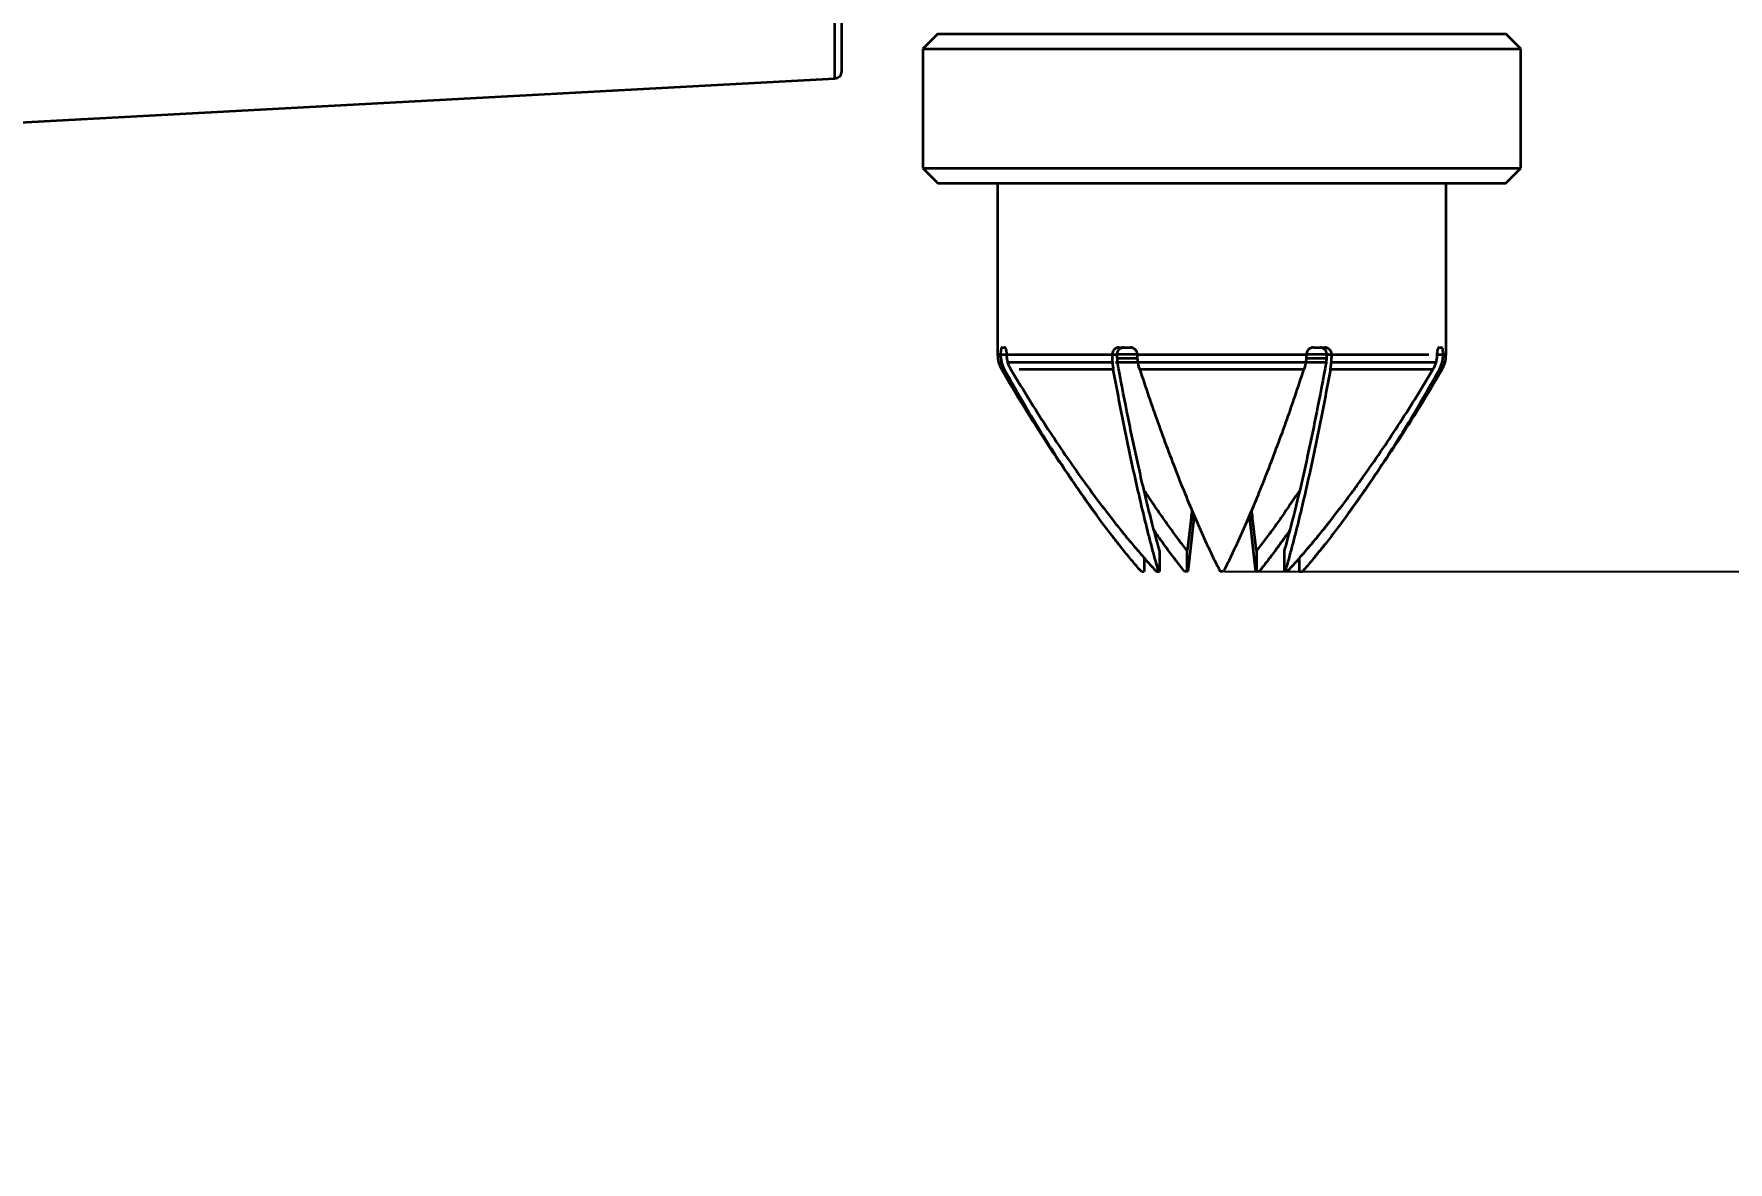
# Model space of a CAD drawing. Header units: millimetres. Extents: x 86 to 731, y 21 to 684.
# Drawn here: x 504.8 to 618.1, y 352.8 to 428.3 of the extents above; entities that cross this region are included whole.
import ezdxf

# ---------------------------------------------------------------- set-up
doc = ezdxf.new("R2010")
doc.units = ezdxf.units.MM
doc.layers.add('1', color=7, linetype='Continuous', lineweight=18)
doc.layers.add('尺寸线层', color=3, linetype='Continuous', lineweight=18)
doc.styles.add('HZ', font='', dxfattribs={"width": 0.8})
doc.styles.get('HZ').set_extended_font_data('宋体')
doc.dimstyles.new('JP20', dxfattribs={"dimtxt": 20, "dimasz": 18, "dimexe": 0.18, "dimexo": 0.0625, "dimgap": 0.09, "dimtad": 1, "dimdec": 1, "dimzin": 12, "dimdsep": 46, "dimtxsty": 'HZ', "dimcen": 0.09, "dimdle": 36, "dimclrd": 136, "dimclre": 4, "dimclrt": 6, "dimadec": 0, "dimazin": 0, "dimtfac": 1, "dimtdec": 1, "dimtmove": 0, "dimatfit": 3, "dimfxl": 1, "dimtolj": 1, "dimarcsym": 0})

# ---------------------------------------------------------------- blocks, each defined once
blk = doc.blocks.new('*X12')
at = {"layer": 'Defpoints', "color": 0}
for p in [(584.35, 392.32), (462.58, 127.62), (728.42, 127.62)]:
    blk.add_point(p, dxfattribs=at)
at = {"layer": '尺寸线层', "color": 4, "linetype": 'Continuous', "lineweight": -2}
for p, q in [((584.42, 392.32), (728.6, 392.32)), ((462.65, 127.62), (728.6, 127.62))]:
    blk.add_line(p, q, dxfattribs=at)
at = {"layer": '尺寸线层', "color": 136, "linetype": 'Continuous', "lineweight": -2}
blk.add_line((728.42, 374.32), (728.42, 145.62), dxfattribs=at)
at = {"layer": '尺寸线层', "color": 136}
for points in [[(731.42, 374.32), (725.42, 374.32), (728.42, 392.32)], [(725.42, 145.62), (731.42, 145.62), (728.42, 127.62)]]:
    blk.add_solid(points, dxfattribs=at)
at = {"layer": '尺寸线层', "color": 6, "insert": (718.33, 259.97), "char_height": 20, "attachment_point": 5, "rotation": 90, "style": 'HZ', "bg_fill": 3, "box_fill_scale": 1.1, "bg_fill_color": 256, "bg_fill_true_color": 13158600, "bg_fill_transparency": 0}
blk.add_mtext('\\A1;265', dxfattribs=at)

msp = doc.modelspace()

# ---------------------------------------------------------------- linework, layer by layer
at = {"layer": '1', "color": 0, "linetype": 'Continuous', "lineweight": 35}
for p, q in [((558.81, 425.82), (558.81, 429.62)), ((558.34, 425.32), (558.34, 429.48)), ((565.24, 428.32), (564.24, 427.32)), ((564.24, 427.32), (564.24, 419.32)), ((564.24, 427.32), (604.24, 427.32)), ((565.24, 428.32), (603.24, 428.32)), ((604.24, 427.32), (603.24, 428.32)), ((604.24, 419.32), (604.24, 427.32)), ((478.12, 420.99), (558.34, 425.32)), ((564.24, 419.32), (565.24, 418.32)), ((564.24, 419.32), (604.24, 419.32)), ((565.24, 418.32), (603.24, 418.32)), ((569.24, 418.32), (569.24, 406.85)), ((599.24, 406.85), (599.24, 418.32)), ((603.24, 418.32), (604.24, 419.32)), ((569.53, 407.32), (569.72, 407.32)), ((577.34, 407.32), (578.13, 407.32)), ((590.35, 407.32), (591.14, 407.32)), ((598.76, 407.32), (598.96, 407.32)), ((569.44, 406.85), (569.24, 406.85)), ((569.51, 406.32), (569.34, 406.32)), ((569.86, 406.82), (569.44, 406.82)), ((569.51, 405.85), (569.69, 405.85)), ((569.86, 406.85), (576.9, 406.85)), ((576.92, 406.32), (569.93, 406.32)), ((576.98, 405.85), (570.69, 405.85)), ((577.21, 406.82), (576.89, 406.82)), ((577.13, 406.35), (578.63, 406.35)), ((578.56, 406.85), (577.14, 406.85)), ((578.61, 406.59), (577.22, 406.59)), ((578.6, 406.85), (589.89, 406.85)), ((589.84, 406.32), (578.64, 406.32)), ((589.73, 405.85), (578.75, 405.85)), ((591.26, 406.59), (589.88, 406.59)), ((589.88, 406.35), (591.3, 406.35)), ((591.39, 406.85), (589.9, 406.85)), ((591.59, 406.82), (591.27, 406.82)), ((598.35, 405.85), (591.5, 405.85)), ((598.55, 406.32), (591.56, 406.32)), ((591.59, 406.85), (598.09, 406.85)), ((599.05, 406.82), (598.63, 406.82)), ((598.79, 405.85), (598.97, 405.85)), ((599.15, 406.32), (598.98, 406.32)), ((599.24, 406.85), (599.05, 406.85)), ((580.08, 393.72), (580.08, 392.32)), ((581.93, 392.32), (581.93, 393.72)), ((586.55, 393.72), (586.55, 392.32)), ((588.41, 393.72), (588.41, 392.32)), ((578.86, 392.32), (579.05, 392.32)), ((579.05, 393.25), (579.05, 392.32)), ((579.87, 392.32), (580.08, 392.32)), ((581.96, 392.32), (581.75, 392.32)), ((584.35, 392.32), (584.13, 392.32)), ((586.73, 392.32), (586.53, 392.32)), ((588.61, 392.32), (588.41, 392.32)), ((589.44, 392.32), (589.44, 393.25)), ((589.44, 392.32), (589.63, 392.32))]:
    msp.add_line(p, q, dxfattribs=at)
for centre, radius, start, end in [((558.31, 425.82), 0.5, 273.0897, 0), ((571.24, 406.85), 2, 180, 210.0747), ((665.74, 461.58), 111.2, 210.0747, 216.0826), ((502.74, 461.58), 111.2, 324.0085, 329.9253), ((597.24, 406.85), 2, 329.9253, 0)]:
    msp.add_arc(centre, radius, start, end, dxfattribs=at)
for points, knots in [([(569.53, 407.32), (569.52, 407.32), (569.51, 407.32), (569.51, 407.31), (569.5, 407.3), (569.5, 407.3), (569.49, 407.29), (569.49, 407.27), (569.48, 407.26), (569.47, 407.24), (569.47, 407.23), (569.47, 407.21), (569.47, 407.2), (569.46, 407.17), (569.46, 407.14), (569.45, 407.1), (569.45, 407.09), (569.45, 407.06), (569.45, 407.05), (569.44, 407.01), (569.44, 406.98), (569.44, 406.93), (569.44, 406.92), (569.44, 406.89), (569.44, 406.87), (569.44, 406.85)], [0, 0, 0, 0, 0.0609733, 0.0609733, 0.09146, 0.09146, 0.1219466, 0.1219466, 0.1829199, 0.1829199, 0.2134066, 0.2134066, 0.2438932, 0.2438932, 0.3048665, 0.3048665, 0.3353532, 0.3353532, 0.3658398, 0.3658398, 0.4268131, 0.4268131, 0.4572998, 0.4572998, 0.4877864, 0.4877864, 0.4877864, 0.4877864]), ([(569.86, 406.85), (569.86, 406.89), (569.85, 406.92), (569.85, 406.96), (569.85, 406.98), (569.85, 407.01), (569.84, 407.02), (569.84, 407.06), (569.83, 407.09), (569.83, 407.13), (569.82, 407.14), (569.82, 407.16), (569.81, 407.18), (569.81, 407.21), (569.8, 407.23), (569.79, 407.25), (569.78, 407.26), (569.78, 407.27), (569.77, 407.28), (569.76, 407.3), (569.75, 407.3), (569.74, 407.31), (569.74, 407.32), (569.73, 407.32), (569.72, 407.32), (569.72, 407.32)], [0, 0, 0, 0, 0.0631281, 0.0631281, 0.0946921, 0.0946921, 0.1262561, 0.1262561, 0.1893842, 0.1893842, 0.2209482, 0.2209482, 0.2525123, 0.2525123, 0.3156403, 0.3156403, 0.3472044, 0.3472044, 0.3787684, 0.3787684, 0.4418965, 0.4418965, 0.4734605, 0.4734605, 0.5050245, 0.5050245, 0.5050245, 0.5050245]), ([(577.34, 407.32), (577.31, 407.32), (577.29, 407.32), (577.25, 407.31), (577.23, 407.3), (577.2, 407.3), (577.19, 407.29), (577.15, 407.27), (577.13, 407.26), (577.09, 407.24), (577.08, 407.23), (577.06, 407.21), (577.05, 407.2), (577.02, 407.17), (577, 407.14), (576.97, 407.1), (576.97, 407.09), (576.95, 407.06), (576.94, 407.05), (576.93, 407.01), (576.92, 406.98), (576.91, 406.93), (576.9, 406.92), (576.9, 406.89), (576.9, 406.87), (576.9, 406.85)], [0, 0, 0, 0, 0.0887488, 0.0887488, 0.1331232, 0.1331232, 0.1774976, 0.1774976, 0.2662464, 0.2662464, 0.3106208, 0.3106208, 0.3549952, 0.3549952, 0.443744, 0.443744, 0.4881184, 0.4881184, 0.5324928, 0.5324928, 0.6212416, 0.6212416, 0.665616, 0.665616, 0.7099904, 0.7099904, 0.7099904, 0.7099904]), ([(577.66, 407.32), (577.63, 407.32), (577.6, 407.32), (577.56, 407.31), (577.55, 407.3), (577.52, 407.3), (577.51, 407.29), (577.47, 407.27), (577.44, 407.26), (577.41, 407.24), (577.4, 407.23), (577.37, 407.21), (577.36, 407.2), (577.33, 407.17), (577.31, 407.14), (577.29, 407.1), (577.28, 407.09), (577.27, 407.06), (577.26, 407.05), (577.24, 407.01), (577.23, 406.98), (577.22, 406.93), (577.22, 406.92), (577.22, 406.89), (577.21, 406.87), (577.21, 406.85)], [0, 0, 0, 0, 0.0885536, 0.0885536, 0.1328305, 0.1328305, 0.1771073, 0.1771073, 0.2656609, 0.2656609, 0.3099377, 0.3099377, 0.3542146, 0.3542146, 0.4427682, 0.4427682, 0.487045, 0.487045, 0.5313218, 0.5313218, 0.6198755, 0.6198755, 0.6641523, 0.6641523, 0.7084291, 0.7084291, 0.7084291, 0.7084291]), ([(578.6, 406.85), (578.59, 406.89), (578.59, 406.92), (578.58, 406.96), (578.57, 406.98), (578.56, 407.01), (578.56, 407.02), (578.54, 407.06), (578.52, 407.09), (578.5, 407.13), (578.49, 407.14), (578.47, 407.16), (578.46, 407.18), (578.43, 407.21), (578.4, 407.23), (578.37, 407.25), (578.35, 407.26), (578.33, 407.27), (578.31, 407.28), (578.27, 407.3), (578.24, 407.3), (578.2, 407.31), (578.19, 407.32), (578.16, 407.32), (578.14, 407.32), (578.13, 407.32)], [0, 0, 0, 0, 0.0905803, 0.0905803, 0.1358705, 0.1358705, 0.1811607, 0.1811607, 0.271741, 0.271741, 0.3170312, 0.3170312, 0.3623213, 0.3623213, 0.4529017, 0.4529017, 0.4981918, 0.4981918, 0.543482, 0.543482, 0.6340623, 0.6340623, 0.6793525, 0.6793525, 0.7246427, 0.7246427, 0.7246427, 0.7246427]), ([(590.35, 407.32), (590.32, 407.32), (590.3, 407.32), (590.25, 407.31), (590.24, 407.3), (590.21, 407.3), (590.2, 407.29), (590.16, 407.27), (590.13, 407.26), (590.09, 407.24), (590.08, 407.23), (590.06, 407.21), (590.05, 407.2), (590.01, 407.17), (590, 407.14), (589.97, 407.1), (589.96, 407.09), (589.95, 407.06), (589.94, 407.05), (589.92, 407.01), (589.91, 406.98), (589.9, 406.93), (589.89, 406.92), (589.89, 406.89), (589.89, 406.87), (589.89, 406.85)], [0, 0, 0, 0, 0.0905801, 0.0905801, 0.1358702, 0.1358702, 0.1811602, 0.1811602, 0.2717403, 0.2717403, 0.3170304, 0.3170304, 0.3623204, 0.3623204, 0.4529005, 0.4529005, 0.4981906, 0.4981906, 0.5434806, 0.5434806, 0.6340607, 0.6340607, 0.6793508, 0.6793508, 0.7246408, 0.7246408, 0.7246408, 0.7246408]), ([(591.27, 406.85), (591.27, 406.89), (591.26, 406.92), (591.25, 406.96), (591.25, 406.98), (591.24, 407.01), (591.23, 407.02), (591.22, 407.06), (591.2, 407.09), (591.18, 407.13), (591.17, 407.14), (591.15, 407.16), (591.14, 407.18), (591.11, 407.21), (591.09, 407.23), (591.05, 407.25), (591.04, 407.26), (591.01, 407.27), (591, 407.28), (590.96, 407.3), (590.94, 407.3), (590.9, 407.31), (590.88, 407.32), (590.85, 407.32), (590.84, 407.32), (590.83, 407.32)], [0, 0, 0, 0, 0.0885541, 0.0885541, 0.1328311, 0.1328311, 0.1771082, 0.1771082, 0.2656623, 0.2656623, 0.3099393, 0.3099393, 0.3542164, 0.3542164, 0.4427705, 0.4427705, 0.4870475, 0.4870475, 0.5313246, 0.5313246, 0.6198787, 0.6198787, 0.6641557, 0.6641557, 0.7084328, 0.7084328, 0.7084328, 0.7084328]), ([(591.59, 406.85), (591.58, 406.89), (591.58, 406.92), (591.57, 406.96), (591.57, 406.98), (591.56, 407.01), (591.55, 407.02), (591.53, 407.06), (591.52, 407.09), (591.49, 407.13), (591.48, 407.14), (591.47, 407.16), (591.46, 407.18), (591.43, 407.21), (591.4, 407.23), (591.37, 407.25), (591.36, 407.26), (591.33, 407.27), (591.32, 407.28), (591.28, 407.3), (591.25, 407.3), (591.21, 407.31), (591.2, 407.32), (591.17, 407.32), (591.15, 407.32), (591.14, 407.32)], [0, 0, 0, 0, 0.0887493, 0.0887493, 0.1331239, 0.1331239, 0.1774985, 0.1774985, 0.2662478, 0.2662478, 0.3106224, 0.3106224, 0.354997, 0.354997, 0.4437463, 0.4437463, 0.4881209, 0.4881209, 0.5324955, 0.5324955, 0.6212448, 0.6212448, 0.6656194, 0.6656194, 0.709994, 0.709994, 0.709994, 0.709994]), ([(598.76, 407.32), (598.75, 407.32), (598.75, 407.32), (598.73, 407.31), (598.73, 407.3), (598.72, 407.3), (598.72, 407.29), (598.71, 407.27), (598.7, 407.26), (598.69, 407.24), (598.68, 407.23), (598.68, 407.21), (598.67, 407.2), (598.67, 407.17), (598.66, 407.14), (598.65, 407.1), (598.65, 407.09), (598.64, 407.06), (598.64, 407.05), (598.64, 407.01), (598.63, 406.98), (598.63, 406.93), (598.63, 406.92), (598.63, 406.89), (598.63, 406.87), (598.63, 406.85)], [0, 0, 0, 0, 0.0631213, 0.0631213, 0.094682, 0.094682, 0.1262427, 0.1262427, 0.189364, 0.189364, 0.2209246, 0.2209246, 0.2524853, 0.2524853, 0.3156066, 0.3156066, 0.3471673, 0.3471673, 0.378728, 0.378728, 0.4418493, 0.4418493, 0.4734099, 0.4734099, 0.5049706, 0.5049706, 0.5049706, 0.5049706]), ([(599.05, 406.85), (599.05, 406.89), (599.05, 406.92), (599.04, 406.96), (599.04, 406.98), (599.04, 407.01), (599.04, 407.02), (599.04, 407.06), (599.03, 407.09), (599.03, 407.13), (599.03, 407.14), (599.02, 407.16), (599.02, 407.18), (599.02, 407.21), (599.01, 407.23), (599, 407.25), (599, 407.26), (599, 407.27), (598.99, 407.28), (598.99, 407.3), (598.98, 407.3), (598.97, 407.31), (598.97, 407.32), (598.96, 407.32), (598.96, 407.32), (598.96, 407.32)], [0, 0, 0, 0, 0.0609825, 0.0609825, 0.0914738, 0.0914738, 0.1219651, 0.1219651, 0.1829476, 0.1829476, 0.2134389, 0.2134389, 0.2439302, 0.2439302, 0.3049127, 0.3049127, 0.335404, 0.335404, 0.3658953, 0.3658953, 0.4268778, 0.4268778, 0.4573691, 0.4573691, 0.4878604, 0.4878604, 0.4878604, 0.4878604]), ([(569.44, 406.82), (569.44, 406.73), (569.44, 406.65), (569.47, 406.48), (569.48, 406.4), (569.52, 406.28), (569.53, 406.24), (569.55, 406.18), (569.56, 406.16), (569.57, 406.12), (569.58, 406.1), (569.62, 406), (569.65, 405.93), (569.69, 405.85)], [0, 0, 0, 0, 0.252751, 0.252751, 0.505503, 0.505503, 0.631879, 0.631879, 0.695067, 0.695067, 0.758254, 0.758254, 1.011006, 1.011006, 1.011006, 1.011006]), ([(578.86, 392.32), (578.63, 392.57), (578.41, 392.83), (577.98, 393.35), (577.76, 393.62), (577.34, 394.15), (577.13, 394.41), (576.72, 394.95), (576.51, 395.22), (575.9, 396.04), (575.5, 396.59), (574.91, 397.43), (574.72, 397.71), (574.33, 398.27), (574.14, 398.56), (573.58, 399.41), (573.2, 399.98), (572.47, 401.13), (572.11, 401.71), (571.04, 403.47), (570.36, 404.65), (569.69, 405.85)], [0, 0, 0, 0, 1.023118, 1.023118, 2.046236, 2.046236, 3.069353, 3.069353, 4.092471, 4.092471, 6.138707, 6.138707, 7.161825, 7.161825, 8.184943, 8.184943, 10.231178, 10.231178, 12.277414, 12.277414, 16.369885, 16.369885, 16.369885, 16.369885]), ([(570.13, 405.85), (570.09, 405.93), (570.01, 406.08), (569.95, 406.24), (569.92, 406.36), (569.91, 406.4), (569.9, 406.46), (569.89, 406.48), (569.88, 406.52), (569.88, 406.54), (569.87, 406.65), (569.86, 406.73), (569.86, 406.82)], [0, 0, 0, 0, 0.25411, 0.508221, 0.508221, 0.635276, 0.635276, 0.698803, 0.698803, 0.762331, 0.762331, 1.016441, 1.016441, 1.016441, 1.016441]), ([(570.13, 405.85), (570.84, 404.65), (571.57, 403.46), (572.7, 401.71), (573.08, 401.13), (573.86, 399.98), (574.26, 399.41), (575.06, 398.27), (575.47, 397.71), (576.3, 396.6), (576.73, 396.05), (577.37, 395.23), (577.59, 394.96), (578.03, 394.42), (578.26, 394.15), (578.71, 393.62), (578.93, 393.36), (579.4, 392.83), (579.63, 392.58), (579.87, 392.32)], [0, 0, 0, 0, 4.175903, 4.175903, 6.263854, 6.263854, 8.351806, 8.351806, 10.439757, 10.439757, 12.527708, 12.527708, 13.571684, 13.571684, 14.61566, 14.61566, 15.659635, 15.659635, 16.703611, 16.703611, 16.703611, 16.703611]), ([(576.89, 406.82), (576.9, 406.73), (576.9, 406.65), (576.91, 406.48), (576.91, 406.4), (576.92, 406.28), (576.93, 406.24), (576.93, 406.18), (576.93, 406.16), (576.94, 406.12), (576.94, 406.1), (576.95, 406), (576.97, 405.93), (576.98, 405.85)], [0, 0, 0, 0, 0.2431258, 0.2431258, 0.4862516, 0.4862516, 0.6078145, 0.6078145, 0.6685959, 0.6685959, 0.7293774, 0.7293774, 0.9725032, 0.9725032, 0.9725032, 0.9725032]), ([(580.01, 392.32), (579.94, 392.57), (579.87, 392.83), (579.72, 393.35), (579.65, 393.62), (579.51, 394.15), (579.44, 394.41), (579.3, 394.95), (579.24, 395.22), (579.03, 396.04), (578.9, 396.59), (578.71, 397.43), (578.64, 397.71), (578.52, 398.27), (578.45, 398.56), (578.26, 399.41), (578.14, 399.98), (577.9, 401.13), (577.78, 401.71), (577.43, 403.47), (577.2, 404.65), (576.98, 405.85)], [0, 0, 0, 0, 0.867069, 0.867069, 1.734139, 1.734139, 2.601208, 2.601208, 3.468278, 3.468278, 5.202416, 5.202416, 6.069486, 6.069486, 6.936555, 6.936555, 8.670694, 8.670694, 10.404833, 10.404833, 13.87311, 13.87311, 13.87311, 13.87311]), ([(577.21, 406.82), (577.21, 406.78), (577.21, 406.7), (577.22, 406.62), (577.23, 406.56), (577.23, 406.54), (577.23, 406.5), (577.23, 406.48), (577.24, 406.43), (577.25, 406.39), (577.25, 406.35)], [0, 0, 0, 0, 0.1172309, 0.2344617, 0.2344617, 0.2930772, 0.2930772, 0.3516926, 0.3516926, 0.4689235, 0.4689235, 0.4689235, 0.4689235]), ([(580.08, 393.72), (580.01, 393.95), (579.94, 394.19), (579.81, 394.68), (579.74, 394.93), (579.61, 395.42), (579.55, 395.67), (579.42, 396.18), (579.35, 396.43), (579.17, 397.19), (579.04, 397.71), (578.86, 398.49), (578.8, 398.75), (578.69, 399.28), (578.63, 399.54), (578.45, 400.34), (578.34, 400.87), (578.11, 401.95), (578, 402.49), (577.67, 404.13), (577.46, 405.23), (577.25, 406.35)], [0, 0, 0, 0, 0.809585, 0.809585, 1.61917, 1.61917, 2.428754, 2.428754, 3.238339, 3.238339, 4.857509, 4.857509, 5.667094, 5.667094, 6.476679, 6.476679, 8.095848, 8.095848, 9.715018, 9.715018, 12.953357, 12.953357, 12.953357, 12.953357]), ([(578.75, 405.85), (578.72, 405.93), (578.68, 406.08), (578.65, 406.24), (578.63, 406.36), (578.63, 406.4), (578.62, 406.46), (578.62, 406.48), (578.61, 406.52), (578.61, 406.54), (578.6, 406.65), (578.6, 406.73), (578.6, 406.82)], [0, 0, 0, 0, 0.2457347, 0.4914694, 0.4914694, 0.6143368, 0.6143368, 0.6757705, 0.6757705, 0.7372041, 0.7372041, 0.9829388, 0.9829388, 0.9829388, 0.9829388]), ([(578.75, 405.85), (579.14, 404.65), (579.54, 403.46), (580.17, 401.71), (580.38, 401.13), (580.81, 399.98), (581.03, 399.41), (581.47, 398.27), (581.7, 397.71), (582.16, 396.6), (582.39, 396.05), (582.75, 395.23), (582.87, 394.96), (583.11, 394.42), (583.24, 394.15), (583.48, 393.62), (583.61, 393.36), (583.87, 392.83), (584, 392.58), (584.13, 392.32)], [0, 0, 0, 0, 3.644103, 3.644103, 5.466154, 5.466154, 7.288206, 7.288206, 9.110257, 9.110257, 10.932309, 10.932309, 11.843334, 11.843334, 12.75436, 12.75436, 13.665386, 13.665386, 14.576411, 14.576411, 14.576411, 14.576411]), ([(584.35, 392.32), (584.49, 392.57), (584.62, 392.83), (584.87, 393.35), (585, 393.62), (585.24, 394.15), (585.37, 394.41), (585.61, 394.95), (585.73, 395.22), (586.09, 396.04), (586.32, 396.59), (586.67, 397.43), (586.78, 397.71), (587.01, 398.27), (587.12, 398.56), (587.46, 399.41), (587.67, 399.98), (588.1, 401.13), (588.32, 401.71), (588.94, 403.47), (589.34, 404.65), (589.73, 405.85)], [0, 0, 0, 0, 0.911026, 0.911026, 1.822052, 1.822052, 2.733078, 2.733078, 3.644104, 3.644104, 5.466156, 5.466156, 6.377182, 6.377182, 7.288208, 7.288208, 9.11026, 9.11026, 10.932312, 10.932312, 14.576416, 14.576416, 14.576416, 14.576416]), ([(591.23, 406.35), (591.02, 405.23), (590.81, 404.13), (590.48, 402.49), (590.37, 401.95), (590.15, 400.87), (590.03, 400.34), (589.8, 399.28), (589.68, 398.76), (589.44, 397.71), (589.32, 397.2), (589.13, 396.43), (589.07, 396.18), (588.94, 395.68), (588.87, 395.43), (588.74, 394.93), (588.68, 394.68), (588.54, 394.2), (588.48, 393.95), (588.41, 393.72)], [0, 0, 0, 0, 3.238339, 3.238339, 4.857508, 4.857508, 6.476678, 6.476678, 8.095847, 8.095847, 9.715017, 9.715017, 10.524601, 10.524601, 11.334186, 11.334186, 12.143771, 12.143771, 12.953356, 12.953356, 12.953356, 12.953356]), ([(591.5, 405.85), (591.28, 404.65), (591.05, 403.46), (590.7, 401.71), (590.58, 401.13), (590.34, 399.98), (590.22, 399.41), (589.97, 398.27), (589.84, 397.71), (589.58, 396.6), (589.45, 396.05), (589.25, 395.23), (589.18, 394.96), (589.04, 394.42), (588.97, 394.15), (588.83, 393.62), (588.76, 393.36), (588.62, 392.83), (588.54, 392.58), (588.47, 392.32)], [0, 0, 0, 0, 3.468277, 3.468277, 5.202416, 5.202416, 6.936554, 6.936554, 8.670693, 8.670693, 10.404831, 10.404831, 11.271901, 11.271901, 12.13897, 12.13897, 13.006039, 13.006039, 13.873108, 13.873108, 13.873108, 13.873108]), ([(588.61, 392.32), (588.85, 392.57), (589.08, 392.83), (589.55, 393.35), (589.77, 393.62), (590.22, 394.15), (590.45, 394.41), (590.89, 394.95), (591.1, 395.22), (591.75, 396.04), (592.18, 396.59), (592.8, 397.43), (593.01, 397.71), (593.42, 398.27), (593.62, 398.56), (594.23, 399.41), (594.62, 399.98), (595.4, 401.13), (595.78, 401.71), (596.92, 403.47), (597.65, 404.65), (598.35, 405.85)], [0, 0, 0, 0, 1.043976, 1.043976, 2.087953, 2.087953, 3.131929, 3.131929, 4.175905, 4.175905, 6.263858, 6.263858, 7.307834, 7.307834, 8.35181, 8.35181, 10.439763, 10.439763, 12.527716, 12.527716, 16.703621, 16.703621, 16.703621, 16.703621]), ([(598.79, 405.85), (598.12, 404.65), (597.44, 403.46), (596.37, 401.71), (596.01, 401.13), (595.28, 399.98), (594.91, 399.41), (594.15, 398.27), (593.77, 397.71), (592.98, 396.6), (592.59, 396.05), (591.98, 395.23), (591.77, 394.96), (591.36, 394.42), (591.15, 394.15), (590.72, 393.62), (590.51, 393.36), (590.07, 392.83), (589.85, 392.58), (589.63, 392.32)], [0, 0, 0, 0, 4.092469, 4.092469, 6.138704, 6.138704, 8.184938, 8.184938, 10.231173, 10.231173, 12.277407, 12.277407, 13.300524, 13.300524, 14.323642, 14.323642, 15.346759, 15.346759, 16.369876, 16.369876, 16.369876, 16.369876]), ([(589.89, 406.82), (589.88, 406.73), (589.88, 406.65), (589.87, 406.48), (589.86, 406.4), (589.84, 406.28), (589.83, 406.24), (589.82, 406.18), (589.82, 406.16), (589.81, 406.12), (589.8, 406.1), (589.78, 406), (589.76, 405.93), (589.73, 405.85)], [0, 0, 0, 0, 0.2457349, 0.2457349, 0.4914698, 0.4914698, 0.6143373, 0.6143373, 0.675771, 0.675771, 0.7372047, 0.7372047, 0.9829397, 0.9829397, 0.9829397, 0.9829397]), ([(591.23, 406.35), (591.24, 406.39), (591.25, 406.46), (591.26, 406.54), (591.26, 406.6), (591.26, 406.62), (591.27, 406.66), (591.27, 406.68), (591.27, 406.74), (591.27, 406.78), (591.27, 406.82)], [0, 0, 0, 0, 0.1172308, 0.2344617, 0.2344617, 0.2930771, 0.2930771, 0.3516925, 0.3516925, 0.4689233, 0.4689233, 0.4689233, 0.4689233]), ([(591.5, 405.85), (591.52, 405.93), (591.54, 406.08), (591.56, 406.24), (591.57, 406.36), (591.57, 406.4), (591.58, 406.46), (591.58, 406.48), (591.58, 406.52), (591.58, 406.54), (591.59, 406.65), (591.59, 406.73), (591.59, 406.82)], [0, 0, 0, 0, 0.2431257, 0.4862514, 0.4862514, 0.6078143, 0.6078143, 0.6685957, 0.6685957, 0.7293771, 0.7293771, 0.9725028, 0.9725028, 0.9725028, 0.9725028]), ([(598.63, 406.82), (598.62, 406.73), (598.62, 406.65), (598.59, 406.48), (598.58, 406.4), (598.54, 406.28), (598.53, 406.24), (598.51, 406.18), (598.5, 406.16), (598.48, 406.12), (598.48, 406.1), (598.43, 406), (598.4, 405.93), (598.35, 405.85)], [0, 0, 0, 0, 0.25411, 0.25411, 0.50822, 0.50822, 0.635276, 0.635276, 0.698803, 0.698803, 0.762331, 0.762331, 1.016441, 1.016441, 1.016441, 1.016441]), ([(598.79, 405.85), (598.83, 405.93), (598.9, 406.08), (598.95, 406.24), (598.99, 406.36), (599, 406.4), (599.01, 406.46), (599.01, 406.48), (599.02, 406.52), (599.02, 406.54), (599.04, 406.65), (599.04, 406.73), (599.05, 406.82)], [0, 0, 0, 0, 0.252751, 0.505503, 0.505503, 0.631879, 0.631879, 0.695066, 0.695066, 0.758254, 0.758254, 1.011006, 1.011006, 1.011006, 1.011006]), ([(581.93, 393.72), (581.74, 393.95), (581.55, 394.19), (581.18, 394.68), (581, 394.93), (580.64, 395.42), (580.46, 395.67), (580.11, 396.18), (579.93, 396.43), (579.51, 397.05), (579.27, 397.42), (579.03, 397.79)], [0, 0, 0, 0, 0.92101, 0.92101, 1.842019, 1.842019, 2.763029, 2.763029, 3.684038, 3.684038, 5.004306, 5.004306, 5.004306, 5.004306]), ([(589.45, 397.78), (589.21, 397.41), (588.97, 397.05), (588.55, 396.43), (588.38, 396.18), (588.03, 395.68), (587.85, 395.43), (587.49, 394.93), (587.3, 394.68), (586.93, 394.2), (586.74, 393.95), (586.55, 393.72)], [0, 0, 0, 0, 1.302338, 1.302338, 2.224347, 2.224347, 3.146357, 3.146357, 4.068366, 4.068366, 4.990376, 4.990376, 4.990376, 4.990376]), ([(582.24, 396.41), (582.22, 396.25), (582.2, 396.09), (582.16, 395.68), (582.13, 395.43), (582.07, 394.93), (582.05, 394.68), (581.99, 394.2), (581.96, 393.95), (581.93, 393.72)], [0, 0, 0, 0, 0.475851, 0.475851, 1.222283, 1.222283, 1.968716, 1.968716, 2.715148, 2.715148, 2.715148, 2.715148]), ([(582.38, 396.09), (582.36, 395.89), (582.34, 395.7), (582.29, 395.23), (582.26, 394.96), (582.2, 394.42), (582.17, 394.15), (582.11, 393.62), (582.08, 393.36), (582.02, 392.83), (581.99, 392.58), (581.96, 392.32)], [0, 0, 0, 0, 0.578256, 0.578256, 1.382507, 1.382507, 2.186758, 2.186758, 2.991008, 2.991008, 3.795259, 3.795259, 3.795259, 3.795259]), ([(586.53, 392.32), (586.49, 392.57), (586.46, 392.83), (586.4, 393.35), (586.37, 393.62), (586.31, 394.15), (586.28, 394.41), (586.22, 394.95), (586.19, 395.22), (586.14, 395.69), (586.12, 395.89), (586.1, 396.08)], [0, 0, 0, 0, 0.803079, 0.803079, 1.606158, 1.606158, 2.409237, 2.409237, 3.212316, 3.212316, 3.786116, 3.786116, 3.786116, 3.786116]), ([(586.55, 393.72), (586.52, 393.95), (586.49, 394.19), (586.44, 394.68), (586.41, 394.93), (586.35, 395.42), (586.32, 395.67), (586.28, 396.09), (586.26, 396.26), (586.24, 396.42)], [0, 0, 0, 0, 0.744995, 0.744995, 1.48999, 1.48999, 2.234985, 2.234985, 2.723887, 2.723887, 2.723887, 2.723887]), ([(581.75, 392.32), (581.55, 392.57), (581.35, 392.83), (580.95, 393.35), (580.75, 393.62), (580.36, 394.15), (580.17, 394.41), (579.88, 394.82), (579.78, 394.97), (579.68, 395.11)], [0, 0, 0, 0, 0.984841, 0.984841, 1.969682, 1.969682, 2.954524, 2.954524, 3.475751, 3.475751, 3.475751, 3.475751]), ([(588.78, 395.09), (588.69, 394.96), (588.6, 394.82), (588.31, 394.42), (588.12, 394.15), (587.73, 393.62), (587.54, 393.36), (587.14, 392.83), (586.94, 392.58), (586.73, 392.32)], [0, 0, 0, 0, 0.48923, 0.48923, 1.476077, 1.476077, 2.462924, 2.462924, 3.449771, 3.449771, 3.449771, 3.449771])]:
    msp.add_open_spline(points, degree=3, knots=knots, dxfattribs=at)
for points in [[(569.44, 406.85), (569.44, 406.84), (569.44, 406.83), (569.44, 406.82)], [(569.86, 406.82), (569.86, 406.83), (569.86, 406.84), (569.86, 406.85)], [(576.9, 406.85), (576.9, 406.84), (576.89, 406.83), (576.89, 406.82)], [(577.21, 406.85), (577.21, 406.84), (577.21, 406.83), (577.21, 406.82)], [(578.6, 406.82), (578.6, 406.83), (578.6, 406.84), (578.6, 406.85)], [(589.89, 406.85), (589.89, 406.84), (589.89, 406.83), (589.89, 406.82)], [(591.27, 406.82), (591.27, 406.83), (591.27, 406.84), (591.27, 406.85)], [(591.59, 406.82), (591.59, 406.83), (591.59, 406.84), (591.59, 406.85)], [(598.63, 406.85), (598.63, 406.84), (598.63, 406.83), (598.63, 406.82)], [(599.05, 406.82), (599.05, 406.83), (599.05, 406.84), (599.05, 406.85)]]:
    msp.add_open_spline(points, degree=3, dxfattribs=at)

# ---------------------------------------------------------------- next in the draw order: dimensions: what is measured, and where the dimension line sits
at = {"layer": '尺寸线层', "color": 0}
dim = msp.add_linear_dim(base=(728.42, 127.62), p1=(584.35, 392.32), p2=(462.58, 127.62), angle=90, dimstyle='JP20', override={"dimscale": 1, "dimdec": 0, "dimsah": 1, "dimtfill": 1, "dimtzin": 8}, dxfattribs=at)
dim.commit()
dim.dimension.update_dxf_attribs({"geometry": '*X12', "text_midpoint": (718.33, 259.97)})

doc.saveas('drawing.dxf')
